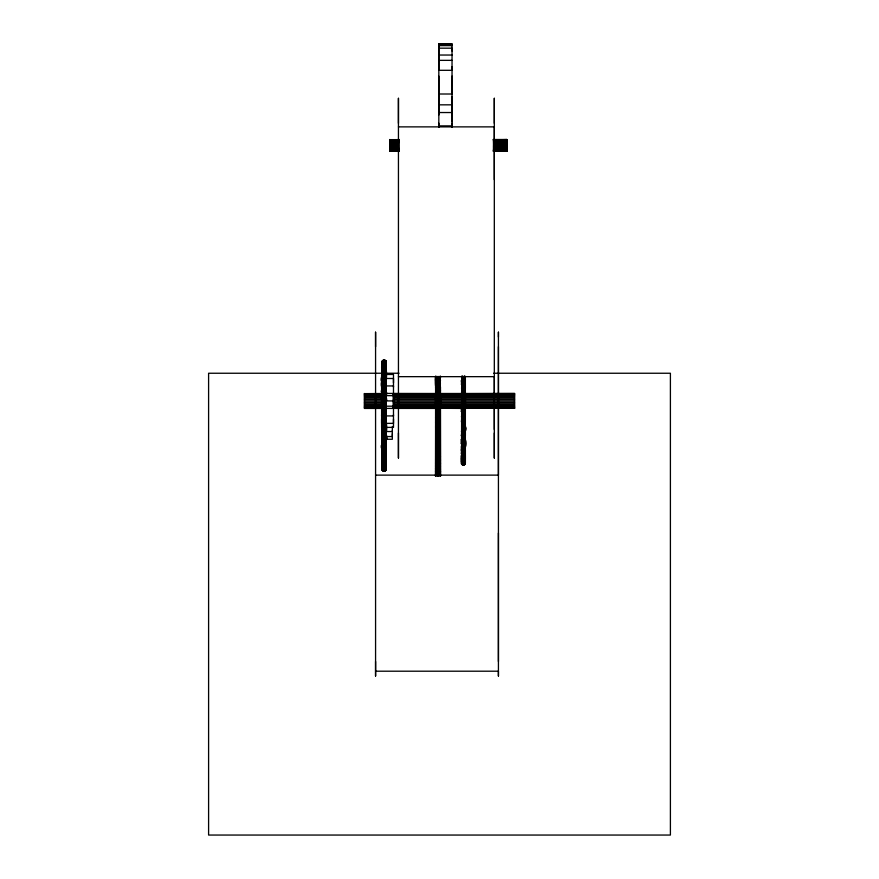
<?xml version="1.0" encoding="UTF-8"?>
<svg xmlns="http://www.w3.org/2000/svg" width="879" height="879" viewBox="0 0 879 879"><rect width="100%" height="100%" fill="white"/><g stroke="black" fill="none" stroke-linecap="round" stroke-linejoin="round"><path stroke-width="1.32" d="M382.145 393.506L364.4 393.649L382.145 393.649M375.575 661.491L375.575 676.028L375.575 332.174L375.575 346.711M381.607 423.359L381.607 418.997M381.607 415.921L381.607 414.756M381.607 387.09L381.607 385.936M381.607 382.859L381.607 378.486M386.101 468.353L386.255 450.29L386.101 451.795L385.562 451.202L385.562 467.749C388.353 470.078 382.969 472.957 381.969 469.771L381.904 448.422M381.904 429.238L381.969 437.907L383.024 438.918L385.123 438.94L386.32 437.643L386.331 420.437M381.904 370.433L382.002 368.795M381.893 366.027C380.222 369.905 385.507 363.477 386.32 367.96M382.134 470.122L382.134 367.301M382.365 470.452L382.739 451.147M382.365 366.982C380.981 364.115 385.409 363.269 386.233 365.576M382.673 470.726L382.673 360.555L383.431 360.181L385.123 360.302L386.233 361.434L386.331 370.356M383.024 470.946L383.024 360.335M383.431 471.1L383.431 360.181M383.848 471.177L383.848 360.104M384.288 471.188L384.288 360.093M384.716 471.122L384.716 360.159M385.123 470.979L385.123 360.302M385.496 470.77L385.496 360.511M385.496 366.664L385.496 364.642M385.804 470.507L385.804 360.775M386.057 470.188L386.057 361.082M386.233 469.836L386.32 444.708M381.893 440.049C384.376 444.675 388.804 438.61 386.32 435.061M386.331 401.835L384.288 401.187L381.893 401.747L381.893 420.569L385.123 421.305L386.233 420.777L386.233 386.452L384.716 385.496L382.134 386.233L381.904 389.88L383.848 388.397L386.32 389.573L386.331 404.933L381.904 404.955M381.904 414.251L386.233 414.438L386.32 401.725M386.233 401.604C388.968 393.704 378.684 402.132 381.893 395.55C382.728 394.221 385.76 394.166 386.331 395.715M381.893 384.057L384.288 382.618L386.32 384.002L386.233 378.541L383.848 377.355L381.893 378.937L381.969 373.916L384.288 372.575L386.32 374.201M386.233 373.839L386.233 361.434M386.32 469.463L386.32 437.643M386.331 448.499L386.32 442.478L384.716 444.005L382.365 443.379L381.904 437.248M386.233 414.438C384.321 415.613 390.748 439.478 381.893 432.303M386.331 411.163L386.233 420.777M386.32 395.517C388.881 387.331 378.75 395.715 381.893 389.617M386.331 389.826L386.32 372.037C385.969 369.806 382.167 369.85 381.893 372.114M381.893 370.048C390.056 361.555 384.694 387.024 386.255 387.298M399.253 151.166L389.716 151.166L399.253 150.727M399.253 139.53L389.716 139.97L399.253 139.97M392.342 433.611L392.342 436.555L386.068 436.555M392.342 430.754L392.342 431.534L386.068 431.534M393.484 418.997L393.484 423.359L386.881 423.359M393.484 414.756L393.484 415.921L386.881 415.921M386.881 427.392L393.484 427.392L393.484 374.454L386.881 374.454M393.484 387.09L393.484 385.936L386.881 385.936M393.484 382.859L393.484 378.486L386.881 378.486M398.44 433.006L398.44 458.014L398.44 98.305L398.44 123.313M435.544 476.341L435.599 386.892L437.544 385.573L440.093 386.288L440.093 391.781L440.324 376.608L440.324 387.87M436.281 381.783C435.687 368.345 434.347 385.859 436.281 388.408L436.281 376.816M435.599 475.924L435.742 384.42C434.468 380.893 442.214 381.442 440.093 384.727M437.083 376.608L437.083 475.968L435.973 475.176L435.973 386.288M435.742 381.167L435.973 376.267M436.281 475.506L436.281 386.035M436.654 475.77L436.654 376.783M437.544 476.088L437.544 376.498M438.028 476.132L438.028 376.454M438.511 476.088L438.511 376.498M438.83 127.224L438.83 76.132M438.83 46.488L438.83 44.28M438.973 376.608L438.973 475.968L440.324 474.803L440.093 472.792M439.401 475.77L439.401 376.783M439.786 475.506L439.786 377.025M440.093 475.176L440.093 379.409L438.028 378.574L435.973 379.409M436.281 392.012C433.819 389.815 439.181 388.232 440.324 390.331L440.456 475.924L440.093 475.132M440.511 476.341L440.456 386.892M440.093 376.267L440.093 381.497L440.456 376.97M452.037 127.224L452.037 76.132M452.037 44.939L452.037 44.313M464.497 448.938L465.387 450.136L465.387 463.343L463.376 465.068L461.519 464.002L461.706 376.641M461.706 464.299L461.958 457.454M464.497 454.663L465.387 455.981L464.804 457.102L463.376 457.563L461.706 456.86L461.958 449.114M464.497 438.676C467.188 440.357 466.793 450.96 461.706 447.642L461.706 376.168M461.958 464.562L461.958 376.432M462.255 464.771L462.255 376.256M462.607 464.936L462.607 376.124M462.98 465.035L462.98 377.19M463.376 465.068L463.376 377.157M463.771 465.035L463.771 377.19M464.145 464.936L464.145 376.124M464.497 464.771L464.497 376.256M464.804 464.562L464.497 457.256M464.804 457.102L464.804 449.114M464.804 447.85L464.804 376.399L465.387 380.772L464.497 381.871M465.046 464.299L464.804 457.454M465.046 456.86L465.046 449.334M465.046 447.642L465.046 438.984M461.958 430.644L461.398 435.753L464.804 436.259L465.387 435.566L465.046 376.168M465.233 464.002L465.046 457.706M465.233 456.586L465.233 449.587M465.233 447.411L465.233 439.181M465.233 435.94L465.046 376.641M461.365 431.215C464.442 434.753 468.452 427.82 464.497 426.073M461.958 393.056C460.036 391.474 465.002 390.705 465.387 392.408L465.354 439.841C464.683 441.632 459.97 440.588 461.958 438.819M464.497 389.144L465.387 388.243L465.354 377.157M494.317 433.006L494.317 458.014L494.317 376.662L398.44 376.662M494.317 429.446L494.317 408.867M494.317 393.77L494.317 126.873L398.44 126.873M494.317 123.313L494.317 98.305L494.317 139.739M498.426 408.296L498.426 676.028L498.426 671.204L375.575 671.204M498.426 394.583L498.426 332.174L498.426 336.998M493.306 151.166L506.93 151.166L506.93 150.188L493.306 150.188M493.306 139.53L506.93 139.53L493.306 139.97M464.079 408.285L514.6 408.285M464.079 393.506L514.6 393.506L464.079 393.649M382.002 423.206C381.794 425.106 385.947 425.161 386.331 423.458M381.904 417.338L383.848 418.085L386.331 417.36M461.519 464.002L461.958 462.123M461.706 457.706C459.849 460.662 466.386 461.189 465.233 457.981M440.511 377.355L440.093 378.442M461.958 454.861L461.706 456.86M465.387 450.136C465.2 452.575 460.167 451.652 461.706 449.334M465.387 377.432L464.497 378.607M461.365 450.136L461.958 445.928M464.804 379.838C463.563 378.651 460.08 380.135 461.958 381.706M461.398 380.519L461.958 385.233M436.281 399.824L435.544 398.967L435.742 394.297L438.973 393.539L440.324 394.297L440.093 395.605M435.544 398.967C436.028 396.967 441.533 397.44 440.093 399.637M461.365 435.566L461.958 434.863M381.904 372.476L381.893 361.884L382.673 360.555M386.331 362.192L385.562 363.532M464.497 393.177L465.387 392.408M381.893 376.542L381.969 373.916M381.969 411.218L386.233 411.229M386.32 451.048C386.002 453.355 382.123 453.3 381.893 450.971M386.32 448.872C384.167 453.586 379.354 447.664 381.904 444.28M386.32 446.84C385.969 449.081 382.156 449.037 381.893 446.763M464.497 397.484C467.716 395.979 459.618 395.473 461.958 397.396M465.387 426.59C464.881 427.71 460.255 427.315 461.958 426.15M461.958 459.871C459.069 463.826 468.232 462.991 464.497 459.662M382.002 426.128C381.563 428.326 386.573 428.37 386.255 426.172M461.519 376.882L461.958 378.431M381.969 365.653L382.365 364.972M386.255 366.708L385.562 367.664M464.497 421.393C467.518 422.206 459.827 422.524 461.958 421.437M382.739 467.705L381.969 469.771M461.398 384.134C462.167 381.947 467.254 383.793 464.497 385.376M386.233 445.071L383.848 446.345L381.893 444.642M386.233 435.369L383.848 436.456L381.893 434.995M435.742 475.517L436.281 474.803M461.958 411.647L461.365 411.592L461.365 406.527L465.387 406.527L464.497 406.79M382.42 451.421L382.002 450.213L382.178 468.276M386.057 453.641L384.288 454.641L382.134 453.575M461.958 442.5C459.299 445.554 468.013 444.851 464.497 442.346M436.281 472.462L435.544 473.979L435.973 475.176M436.281 470.001C432.831 474.012 442.555 474.88 440.093 470.32M440.093 464.925C442.137 469.155 435.698 466.606 435.544 468.848C435.687 472.32 442.17 470.825 440.093 467.705M436.281 464.617L435.544 466.035L436.281 467.441M436.281 461.673C432.94 465.376 442.456 466.178 440.093 461.969M461.958 452.092C459.146 455.707 468.155 454.915 464.497 451.894M436.281 458.563C432.984 462.112 442.412 462.892 440.093 458.838M436.281 455.256C433.05 458.651 442.346 459.387 440.093 455.52M461.398 421.799L461.958 416.58M436.281 451.773C433.127 454.948 442.28 455.652 440.093 452.015M440.093 403.868C441.829 401.483 433.556 401.967 436.281 404.021M436.281 448.081C433.215 451.015 442.181 451.674 440.093 448.312M436.281 444.192C433.325 446.84 442.071 447.433 440.093 444.389M440.093 408.285C441.654 406.406 433.732 406.812 436.281 408.405M436.281 440.104C433.468 442.401 441.928 442.939 440.093 440.28M436.281 435.83C433.622 437.698 441.763 438.16 440.093 435.962M461.365 411.592L465.387 411.592L464.497 411.658M440.093 412.844C441.456 411.581 433.907 411.866 436.281 412.921M436.281 431.391C433.797 432.765 441.566 433.116 440.093 431.49M381.893 408.032L386.32 408.032M464.497 402.033C467.595 400.945 459.75 400.538 461.958 401.967M436.281 426.82L435.544 427.095L440.093 426.886M440.093 417.503L435.544 417.382L436.281 417.536M436.281 422.184L435.544 422.25L440.093 422.206M438.83 44.137L452.037 44.181L438.83 44.313M438.83 44.554L452.037 44.554M438.83 45.631L452.037 45.631M438.83 55.036L452.037 55.036M438.83 60.354L452.037 60.354M438.83 94.009L452.037 94.009L452.037 66.793M438.83 104.832L452.037 104.832M438.83 112.534L452.037 112.534M438.83 125.884L452.037 125.884M389.716 139.64L399.253 139.64M493.306 139.64L506.93 139.64M389.716 140.508L399.253 140.508M493.306 140.508L506.93 140.508M389.716 141.233L399.253 141.233M493.306 141.233L506.93 141.233M389.716 142.112L399.253 142.112M493.306 142.112L506.93 142.112M389.716 143.123L399.253 143.123M493.306 143.123L506.93 143.123M389.716 144.211L399.253 144.211M493.306 144.211L506.93 144.211M389.716 145.343L399.253 145.343M493.306 145.343L506.93 145.343M389.716 146.485L399.253 146.485M493.306 146.485L506.93 146.485M389.716 147.573L399.253 147.573M493.306 147.573L506.93 147.573M389.716 148.584L399.253 148.584M493.306 148.584L506.93 148.584M389.716 149.463L399.253 149.463M493.306 149.463L506.93 149.463M389.716 150.188L399.253 150.188M493.306 150.727L506.93 150.727M389.716 151.056L399.253 151.056M493.306 151.056L506.93 151.056M381.255 373.245L208.598 373.245L208.598 835.05L670.402 835.05L670.402 373.245L493.624 373.245M386.738 373.245L399.077 373.245M386.881 393.44L436.764 393.506M439.5 393.506L461.343 393.506M393.078 393.649L436.764 393.649M439.5 393.649L461.343 393.649M364.4 394.078L382.145 394.078M393.078 394.078L436.764 394.078M439.5 394.078L461.343 394.078M464.079 394.078L514.6 394.078M364.4 394.77L382.145 394.77M393.078 394.77L436.764 394.77M439.5 394.77L461.343 394.77M464.079 394.77L514.6 394.77M364.4 395.693L382.145 395.693M386.881 395.66L436.764 395.693M439.5 395.693L461.343 395.693M464.079 395.693L514.6 395.693M364.4 396.825L382.145 396.825M393.078 396.825L436.764 396.825M439.5 396.825L461.343 396.825M464.079 396.825L514.6 396.825M364.4 398.11L382.145 398.11M393.078 398.11L436.764 398.11M439.5 398.11L461.343 398.11M464.079 398.11L514.6 398.11M364.4 399.516L382.145 399.516M393.078 399.516L436.764 399.516M439.5 399.516L461.343 399.516M464.079 399.516L514.6 399.516M386.881 400.923L393.484 400.923M364.4 400.967L382.145 400.967M393.078 400.967L436.764 400.967M439.5 400.967L461.343 400.967M464.079 400.967L514.6 400.967M364.4 402.417L382.145 402.417M393.078 402.417L436.764 402.417M439.5 402.417L461.343 402.417M464.079 402.417L514.6 402.417M364.4 403.824L382.145 403.824M393.078 403.824L436.764 403.824M439.5 403.824L461.343 403.824M464.079 403.824L514.6 403.824M364.4 405.109L382.145 405.109M393.078 405.109L436.764 405.109M439.5 405.109L461.343 405.109M464.079 405.109L514.6 405.109M386.881 406.186L393.484 406.186M364.4 406.241L382.145 406.241M393.078 406.241L436.764 406.241M439.5 406.241L461.343 406.241M464.079 406.241L514.6 406.241M364.4 407.164L382.145 407.164M393.078 407.164L436.764 407.164M439.5 407.164L461.343 407.164M464.079 407.164L514.6 407.164M364.4 407.856L382.145 407.856M393.078 407.856L436.764 407.856M439.5 407.856L461.343 407.856M464.079 407.856L514.6 407.856M382.145 408.427L364.4 408.427L364.4 393.506M386.881 408.405L436.764 408.427M439.5 408.285L461.343 408.427M386.068 439.269L392.342 439.269L392.342 426.48M375.575 475.121L498.426 475.121L498.426 346.711M464.497 416.558L465.387 416.701L461.398 416.734M461.958 406.746L461.398 406.581M464.497 430.545L465.387 431.215M464.497 434.742L465.046 435.017M465.387 388.243C465.046 386.255 459.926 387.232 461.958 389.012M464.497 445.752L465.387 446.884M436.281 395.825L435.544 394.836M464.497 461.904L465.387 463.343M382.739 363.576L381.893 361.884M382.739 367.719L382.002 366.785M436.281 385.002L435.742 384.42M436.281 378.739L435.599 377.739M461.706 447.642L461.365 446.884M440.093 379.409L440.511 380.453M381.893 429.501L384.288 430.776L386.331 429.293L386.331 444.345M386.233 381.057C382.607 377.113 379.915 383.848 381.904 387.079M440.324 390.331L440.511 390.924M382.002 382.079C379.354 378.684 383.464 371.63 386.32 376.476M382.002 374.981L381.969 361.511M514.6 393.506L514.6 408.427M506.93 139.53L506.93 151.166M498.426 533.07L498.426 661.491M494.317 151.221L494.317 179.657M465.354 388.035L465.354 392.583M465.354 446.62L465.354 450.422M465.354 455.674L465.354 458.937M465.233 376.882L465.233 380.266M465.233 388.661L465.233 392.759M465.233 421.876L465.233 426.831M465.233 435.193L465.233 440.049M465.233 446.367L465.233 450.696M465.233 455.377L465.233 459.245M465.046 381.508L465.046 385.046M465.046 387.65L465.046 391.891M465.046 431.677L465.046 440.247M465.046 446.136L465.046 450.938M465.046 455.102L465.046 459.519M464.804 381.706L464.804 385.233M464.804 387.485L464.804 391.748M464.804 434.863L464.804 438.819M464.804 445.928L464.804 451.158M464.804 454.861L464.804 459.772M461.706 380.036L461.706 383.705M461.706 438.984L461.706 442.686M461.706 446.136L461.706 450.938M461.706 455.102L461.706 461.991M461.519 381.277L461.519 384.837M461.519 439.181L461.519 443.862M461.519 446.367L461.519 453.751M461.519 455.377L461.519 460.409M461.398 439.39L461.398 443.631M461.398 455.674L461.365 463.343M452.037 51.026L452.037 43.95L438.83 43.95L438.83 115.006M452.037 96.459L452.037 102.019M452.037 102.48L452.037 121.566M452.037 123.192L452.037 127.103M440.324 376.168L440.324 378.102M440.324 386.584L440.324 391.507M440.324 398.495L440.324 402.923M440.093 398.286L440.093 402.747M438.83 123.192L438.83 127.103M435.973 376.52L435.973 388.155M435.742 376.168L435.599 387.551M435.544 377.355L435.544 380.453M389.716 139.53L389.716 151.166M382.673 452.311L382.673 454.179M382.365 360.829L382.365 452.037M382.134 361.159L382.178 369.147M381.969 378.607L381.969 429.776M381.969 398.462L381.969 404.812M381.969 435.303L381.969 449.169M381.904 423.414L381.904 432.007M381.607 374.454L381.607 427.392M438.83 48.18L438.83 70.309L452.037 70.309L452.037 48.18L438.83 48.18"/></g></svg>
